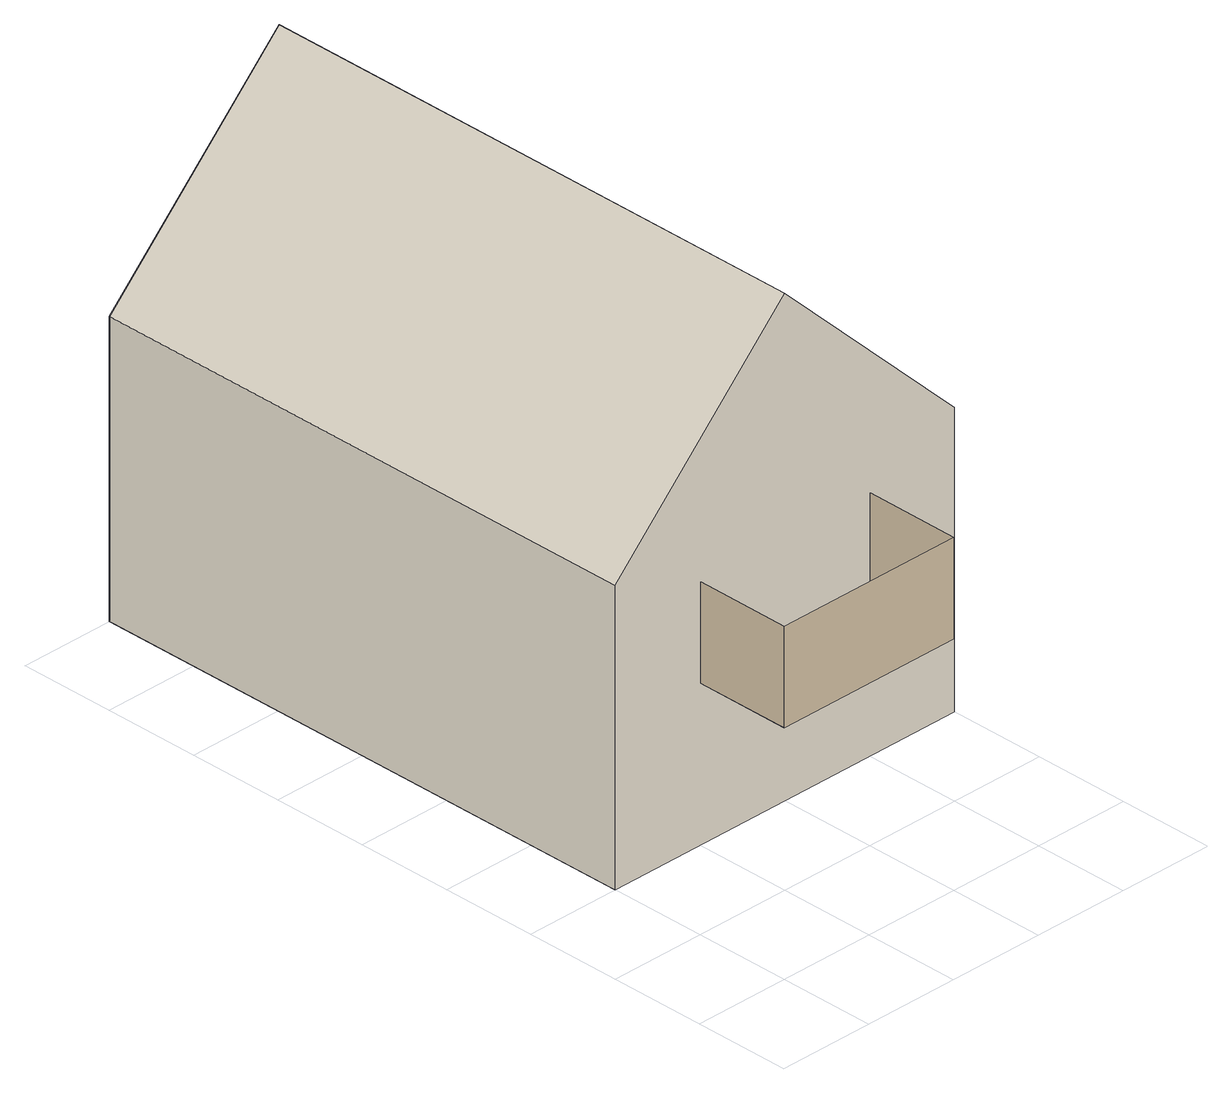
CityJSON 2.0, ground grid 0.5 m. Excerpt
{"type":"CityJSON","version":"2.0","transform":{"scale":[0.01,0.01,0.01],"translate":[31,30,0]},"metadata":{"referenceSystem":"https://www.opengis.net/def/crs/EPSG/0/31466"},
"CityObjects":{
"building1":{"type":"Building","attributes":{"name":"Villa Kunterbunt","function":"1000","yearOfConstruction":1952,"roofType":"1030"},"children":["building1-1"],"geometry":[{"type":"Solid","lod":"2","boundaries":[[[[0,1,2,3]],[[4,0,3,5,6]],[[7,2,1,8,9]],[[9,8,4,6]],[[2,7,5,3]],[[8,1,0,4]],[[5,7,9,6]]]],"semantics":{"surfaces":[{"type":"RoofSurface"}],"values":[[0,null,null,null,null,null,null]]}}]},
"building1-1":{"type":"BuildingInstallation","attributes":{"name":"The nice balcony to the south","function":"1000"},"parents":["building1"],"geometry":[{"type":"MultiSurface","lod":"2","boundaries":[[[10,11,12,13]],[[14,15,12,13]],[[14,16,10,13]],[[15,17,11,12]]]}]}
},
"vertices":[
[200,100,150],[200,400,150],[100,400,250],[100,100,250],[200,100,0],[0,100,150],[0,100,0],[0,400,150],[200,400,0],[0,400,0],
[50,100,80],[150,100,80],[150,50,80],[50,50,80],[50,50,130],[150,50,130],[50,100,130],[150,100,130]
]}
